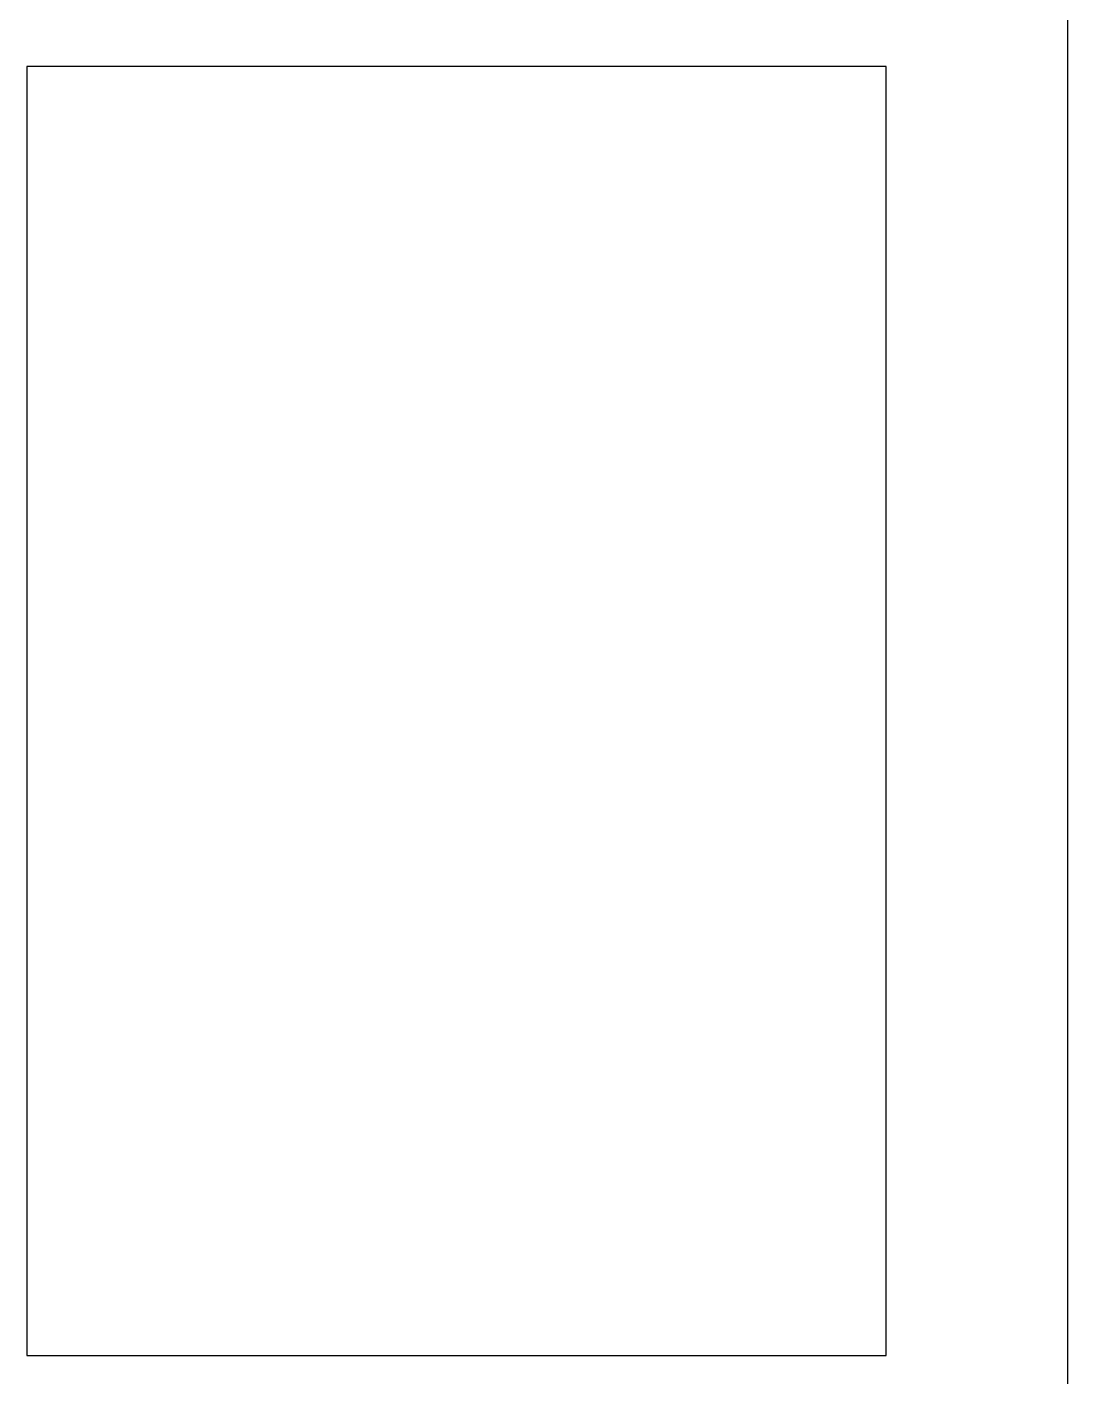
# Model space of a CAD drawing. Header units: metres. Extents: x 151 to 270, y 180 to 223.
# Drawn here: x 175.49 to 175.975, y 209.925 to 210.554 of the extents above; entities that cross this region are included whole.
import ezdxf

# ---------------------------------------------------------------- set-up
doc = ezdxf.new("R2010")
doc.units = ezdxf.units.M
doc.layers.add('1-AREA DE PRODUCCION', color=7, linetype='Continuous')

msp = doc.modelspace()

# ---------------------------------------------------------------- linework, layer by layer
at = {"layer": '1-AREA DE PRODUCCION', "color": 0}
msp.add_line((175.97515, 209.85282), (175.97515, 211.35282), dxfattribs=at)
at = {"layer": '1-AREA DE PRODUCCION', "color": 0, "lineweight": -2}
for p, q in [((175.89047, 210.53544), (175.49047, 210.53544)), ((175.49047, 210.53544), (175.49047, 209.93544)), ((175.89047, 209.93544), (175.89047, 210.53544)), ((175.49047, 209.93544), (175.89047, 209.93544))]:
    msp.add_line(p, q, dxfattribs=at)

doc.saveas('drawing.dxf')
